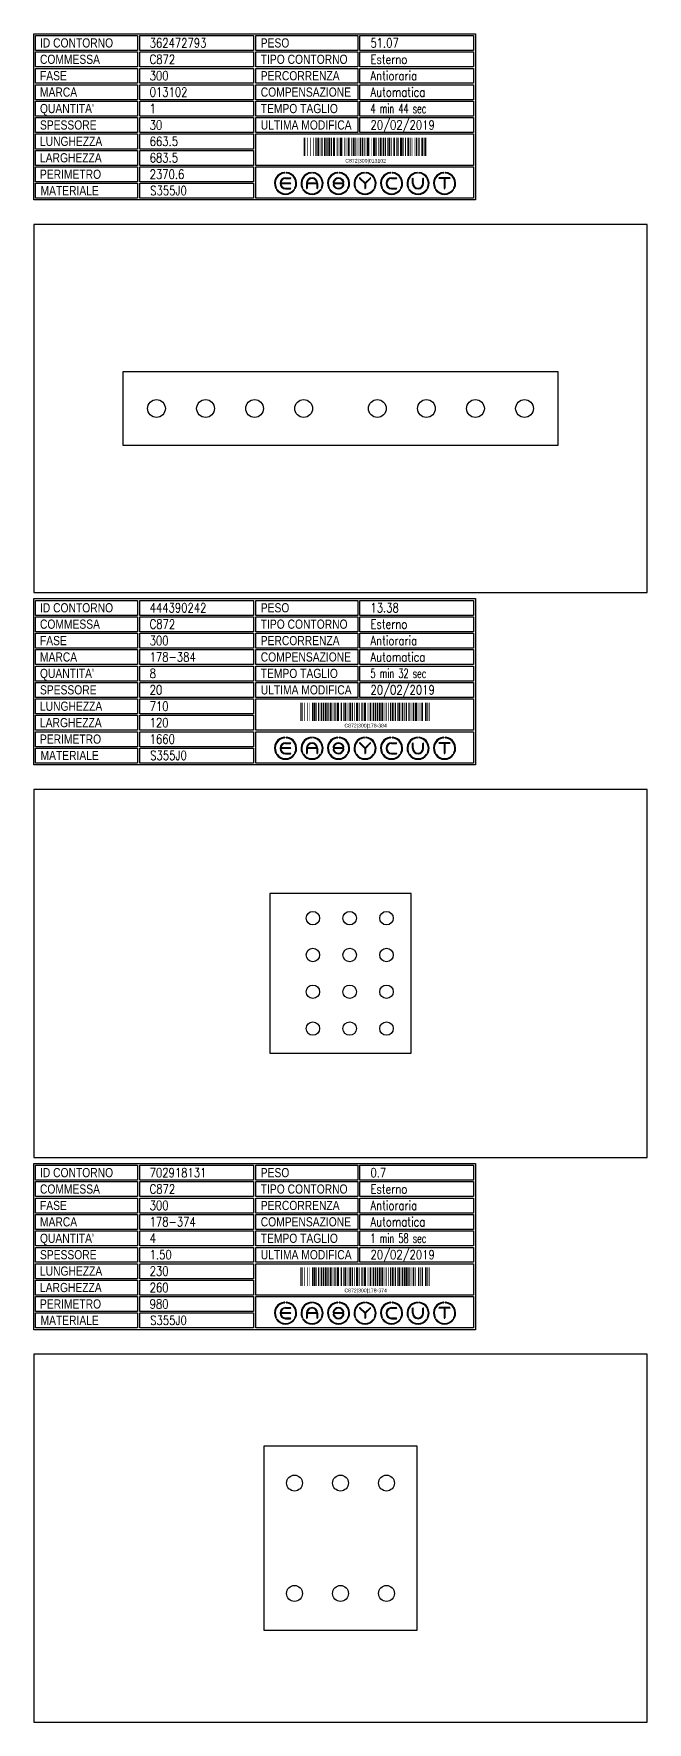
# Model space of a CAD drawing. Header units: millimetres. Extents: x 10000 to 55964, y 10000 to 31380.
# Drawn here: x 15100 to 16100, y 12602 to 15355 of the extents above; entities that cross this region are included whole.
import ezdxf
from ezdxf.enums import TextEntityAlignment as Align

# ---------------------------------------------------------------- set-up
doc = ezdxf.new("R2010")
doc.units = ezdxf.units.MM
doc.styles.add('EasyCutStyle', font='romans.shx', dxfattribs={"width": 0.8})
doc.styles.add('EasyCutStyle1', font='arial.ttf', dxfattribs={"width": 0.8})
doc.styles.get("Standard").update_dxf_attribs({"font": 'arial.ttf'})

# ---------------------------------------------------------------- blocks, each defined once
blk = doc.blocks.new('BlockShape01')
at = {"color": 253}
blk.add_lwpolyline([(0, 0), (720, 0), (720, -271), (0, -271)], close=True, dxfattribs=at)
at = {"color": 2}
for points in [[(3, -2.9), (169.3, -2.9), (169.3, -27.3), (3, -27.3)], [(3, -2.9), (169.3, -2.9), (169.3, -27.3), (3, -27.3)], [(361.9, -2.9), (528.3, -2.9), (528.3, -27.3), (361.9, -27.3)], [(3, -29.6), (169.3, -29.6), (169.3, -54), (3, -54)], [(361.9, -29.6), (528.3, -29.6), (528.3, -54), (361.9, -54)], [(3, -56.4), (169.3, -56.4), (169.3, -80.8), (3, -80.8)], [(361.9, -56.4), (528.3, -56.4), (528.3, -80.8), (361.9, -80.8)], [(3, -83.1), (169.3, -83.1), (169.3, -107.6), (3, -107.6)], [(3, -109.9), (169.3, -109.9), (169.3, -134.3), (3, -134.3)], [(361.9, -83.1), (528.3, -83.1), (528.3, -107.6), (361.9, -107.6)], [(361.9, -109.9), (528.3, -109.9), (528.3, -134.3), (361.9, -134.3)], [(3, -136.7), (169.3, -136.7), (169.3, -161.1), (3, -161.1)], [(361.9, -136.7), (528.3, -136.7), (528.3, -161.1), (361.9, -161.1)], [(3, -163.4), (169.3, -163.4), (169.3, -187.9), (3, -187.9)], [(3, -190.2), (169.3, -190.2), (169.3, -214.6), (3, -214.6)], [(3, -217), (169.3, -217), (169.3, -241.4), (3, -241.4)], [(3, -243.7), (169.3, -243.7), (169.3, -268.1), (3, -268.1)]]:
    blk.add_lwpolyline(points, close=True, dxfattribs=at)
at = {"color": 1}
for points in [[(172.7, -2.9), (358.1, -2.9), (358.1, -27.3), (172.7, -27.3)], [(531.6, -2.9), (717, -2.9), (717, -27.3), (531.6, -27.3)], [(172.7, -29.6), (358.1, -29.6), (358.1, -54), (172.7, -54)], [(531.6, -29.6), (717, -29.6), (717, -54), (531.6, -54)], [(172.7, -56.4), (358.1, -56.4), (358.1, -80.8), (172.7, -80.8)], [(531.6, -56.4), (717, -56.4), (717, -80.8), (531.6, -80.8)], [(172.7, -83.1), (358.1, -83.1), (358.1, -107.6), (172.7, -107.6)], [(172.7, -109.9), (358.1, -109.9), (358.1, -134.3), (172.7, -134.3)], [(531.6, -83.1), (717, -83.1), (717, -107.6), (531.6, -107.6)], [(531.6, -109.9), (717, -109.9), (717, -134.3), (531.6, -134.3)], [(172.7, -136.7), (358.1, -136.7), (358.1, -161.1), (172.7, -161.1)], [(531.6, -136.7), (717, -136.7), (717, -161.1), (531.6, -161.1)], [(172.7, -163.4), (358.1, -163.4), (358.1, -187.9), (172.7, -187.9)], [(361.9, -163.4), (717, -163.4), (717, -214.6), (361.9, -214.6)], [(172.7, -190.2), (358.1, -190.2), (358.1, -214.6), (172.7, -214.6)], [(172.7, -217), (358.1, -217), (358.1, -241.4), (172.7, -241.4)], [(361.9, -217), (717, -217), (717, -268.1), (361.9, -268.1)], [(172.7, -243.7), (358.1, -243.7), (358.1, -268.1), (172.7, -268.1)]]:
    blk.add_lwpolyline(points, close=True, dxfattribs=at)
at = {"color": 161, "style": 'EasyCutStyle1', "width": 0.8}
for s, p in [('ID CONTORNO', (10.1, -22.4)), ('PESO', (370, -22.4)), ('COMMESSA', (10.1, -49.1)), ('TIPO CONTORNO', (370, -49.1)), ('FASE', (10.1, -75.9)), ('PERCORRENZA', (370, -75.9)), ('MARCA', (10.1, -102.6)), ('COMPENSAZIONE', (370, -102.6)), ("QUANTITA'", (10.1, -129.4)), ('TEMPO TAGLIO', (370, -129.4)), ('SPESSORE', (10.1, -156.2)), ('ULTIMA MODIFICA', (370, -156.2)), ('LUNGHEZZA', (10.1, -182.9)), ('LARGHEZZA', (10.1, -209.7)), ('PERIMETRO', (10.1, -236.5)), ('MATERIALE', (11, -263.2))]:
    blk.add_text(s, height=15, dxfattribs=at).set_placement(p)
at = {"style": 'EasyCutStyle'}
for tag, p, width in [('IDSHAPE', (188.9, -22.4), 0.8), ('WEIGTHSHAPE', (548.8, -22.4), 0.8), ('ORDERSHAPE', (188.9, -49.1), 0.8), ('TYPESHAPE', (548.8, -49.1), 0.8), ('PHASESHAPE', (188.9, -75.9), 0.8), ('JOUSHAPE', (548.8, -75.9), 0.8), ('MKSHAPE', (188.9, -102.6), 0.8), ('COMPSHAPE', (548.8, -102.6), 0.8), ('QTASHAPE', (188.9, -129.4), 0.8), ('TIMECUTSHAPE', (548.8, -129.4), 0.65), ('TKSHAPE', (188.9, -156.2), 0.8), ('LASTMODIFYSHAPE', (548.8, -156.2), 0.8), ('LENGTHSHAPE', (188.9, -182.9), 0.8), ('HEIGHTSHAPE', (188.9, -209.7), 0.8), ('PERIMETERSHAPE', (188.9, -236.5), 0.8), ('MATSHAPE', (189.8, -263.2), 0.8)]:
    blk.add_attdef(tag, p, '', height=15, dxfattribs=dict(at, width=width))
blk = doc.blocks.new('Logo')
for color, points in [(140, [(-144.9, -7.2, -1), (-145.9, -7.6, -0.520567), (-131.2, 17.9, -1), (-131.1, 16.9, 0.520567)]), (256, [(-121.7, 0.5), (-137.5, 0.5, -0.394366), (-129.6, 7.9), (-121.7, 7.9, 1), (-121.7, 9), (-129.6, 9, 1), (-129.6, -9), (-121.7, -9, 1), (-121.7, -7.9), (-129.6, -7.9, -0.394366), (-137.5, -0.5), (-121.7, -0.5, 1)]), (140, [(-114.3, -7.2, 1), (-113.3, -7.6, 0.520567), (-128, 17.9, 0.916853), (-128.2, 16.9, 0.043377), (-128.1, 16.9, -0.520567)]), (140, [(-101.7, -7.2, -1), (-102.7, -7.6, -0.520567), (-88, 17.9, -1), (-87.9, 16.9, 0.520567)]), (140, [(-71.1, -7.2, 1), (-70.1, -7.6, 0.520567), (-84.8, 17.9, 1), (-84.9, 16.9, -0.520567)]), (140, [(-58.5, -7.2, -1), (-59.5, -7.6, -0.520567), (-44.8, 17.9, -1), (-44.7, 16.9, 0.520567)]), (256, [(-36.6, -0.5, -0.486114), (-35.5, -1.9, -0.776377), (-50.9, -2, 1), (-51.9, -2.3, 0.776377), (-34.5, -2.1, 0.486114), (-36.6, 0.5), (-49.8, 0.5, -0.486114), (-50.9, 1.9, -0.776377), (-35.5, 2, 1), (-34.5, 2.3, 0.776377), (-51.9, 2.1, 0.486114), (-49.8, -0.5)]), (140, [(-27.9, -7.2, 1), (-26.9, -7.6, 0.520567), (-41.6, 17.9, 1), (-41.7, 16.9, -0.520567)]), (140, [(-15.3, -7.2, -1), (-16.3, -7.6, -0.520567), (-1.6, 17.9, -1), (-1.5, 16.9, 0.520567)]), (256, [(0, 0.8), (-8.1, 8.8, 1), (-8.8, 8.1), (-0.5, -0.2), (-0.5, -7.9, 1), (0.5, -7.9), (0.5, -0.2), (8.8, 8.1, 1), (8.1, 8.8)]), (140, [(15.3, -7.2, 1), (16.3, -7.6, 0.520567), (1.6, 17.9, 1), (1.5, 16.9, -0.520567)]), (140, [(27.9, -7.2, -1), (26.9, -7.6, -0.520567), (41.6, 17.9, -1), (41.7, 16.9, 0.520567)]), (256, [(43.2, -9), (51.1, -9, 1), (51.1, -7.9), (43.2, -7.9, -1), (43.2, 7.9), (51.1, 7.9, 1), (51.1, 9), (43.2, 9, 1)]), (140, [(58.5, -7.2, 1), (59.5, -7.6, 0.520567), (44.8, 17.9, 1), (44.7, 16.9, -0.520567)]), (140, [(71.1, -7.2, -1), (70.1, -7.6, -0.520567), (84.8, 17.9, -1), (84.9, 16.9, 0.520567)]), (256, [(78.5, 0), (78.5, 7.9, 1), (77.4, 7.9), (77.4, 0, 1), (95.4, 0), (95.4, 7.9, 1), (94.3, 7.9), (94.3, 0, -1)]), (140, [(101.7, -7.2, 1), (102.7, -7.6, 0.520567), (88, 17.9, 1), (87.9, 16.9, -0.520567)]), (140, [(114.3, -7.2, -1), (113.3, -7.6, -0.520567), (128, 17.9, -1), (128.1, 16.9, 0.520567)]), (256, [(121.1, 9, 1), (121.1, 7.9), (129.1, 7.9), (129.1, -7.9, 1), (130.1, -7.9), (130.1, 7.9), (138.1, 7.9, 1), (138.1, 9)]), (140, [(144.9, -7.2, 1), (145.9, -7.6, 0.520567), (131.2, 17.9, 1), (131.1, 16.9, -0.520567)]), (140, [(-114.9, -10.3, 1), (-115.7, -9.7, -0.520567), (-143.5, -9.7, 1), (-144.3, -10.3, 0.520567)]), (140, [(-71.7, -10.3, 1), (-72.5, -9.7, -0.520567), (-100.3, -9.7, 1), (-101.1, -10.3, 0.520567)]), (140, [(-28.5, -10.3, 1), (-29.3, -9.7, -0.520567), (-57.1, -9.7, 1), (-57.9, -10.3, 0.520567)]), (140, [(14.7, -10.3, 1), (13.9, -9.7, -0.520567), (-13.9, -9.7, 1), (-14.7, -10.3, 0.520567)]), (140, [(57.9, -10.3, 1), (57.1, -9.7, -0.520567), (29.3, -9.7, 1), (28.5, -10.3, 0.520567)]), (140, [(101.1, -10.3, 1), (100.3, -9.7, -0.520567), (72.5, -9.7, 1), (71.7, -10.3, 0.520567)]), (140, [(144.3, -10.3, 1), (143.5, -9.7, -0.520567), (115.7, -9.7, 1), (114.9, -10.3, 0.520567)])]:
    blk.add_hatch(color=color).paths.add_polyline_path(points)
h = blk.add_hatch(color=256)
h.paths.add_polyline_path([(-78.5, -0.5), (-78.5, -7.9, 1), (-77.4, -7.9), (-77.4, 0, 1), (-95.4, 0), (-95.4, -7.9, 1), (-94.3, -7.9), (-94.3, -0.5)])
h.paths.add_polyline_path([(-94.3, 0.5, -0.933992), (-78.5, 0.5)], flags=16)
for p, q in [((-121.7, 0.5), (-137.5, 0.5)), ((-129.6, 9), (-121.7, 9)), ((-129.6, 7.9), (-121.7, 7.9)), ((-95.4, 0), (-95.4, -7.9)), ((-78.5, 0.5), (-94.3, 0.5)), ((-77.4, 0), (-77.4, -7.9)), ((-36.6, 0.5), (-49.8, 0.5)), ((-0.5, -0.2), (-8.8, 8.1)), ((0, 0.8), (-8.1, 8.8)), ((0, 0.8), (8.1, 8.8)), ((0.5, -0.2), (8.8, 8.1)), ((43.2, 9), (51.1, 9)), ((43.2, 7.9), (51.1, 7.9)), ((77.4, 0), (77.4, 7.9)), ((78.5, 0), (78.5, 7.9)), ((94.3, 0), (94.3, 7.9)), ((95.4, 0), (95.4, 7.9)), ((138.1, 9), (121.1, 9)), ((129.1, 7.9), (121.1, 7.9)), ((129.1, 7.9), (129.1, -7.9)), ((130.1, 7.9), (130.1, -7.9)), ((138.1, 7.9), (130.1, 7.9)), ((-121.7, -0.5), (-137.5, -0.5)), ((-129.6, -7.9), (-121.7, -7.9)), ((-129.6, -9), (-121.7, -9)), ((-94.3, -0.5), (-94.3, -7.9)), ((-78.5, -0.5), (-94.3, -0.5)), ((-78.5, -0.5), (-78.5, -7.9)), ((-36.6, -0.5), (-49.8, -0.5)), ((-0.5, -0.2), (-0.5, -7.9)), ((0.5, -0.2), (0.5, -7.9)), ((43.2, -7.9), (51.1, -7.9)), ((43.2, -9), (51.1, -9))]:
    blk.add_line(p, q)
at = {"color": 140}
for centre, radius, start, end in [((-129.6, 0), 18, 95, 205), ((-129.6, 0), 16.9, 95, 205), ((-131.1, 17.4), 0.54, 275, 95), ((-128.1, 17.4), 0.54, 85, 265), ((-129.6, 0), 16.9, 335, 85), ((-129.6, 0), 18, 335, 85), ((-86.4, 0), 18, 95, 205), ((-86.4, 0), 16.9, 95, 205), ((-87.9, 17.4), 0.54, 275, 95), ((-84.9, 17.4), 0.54, 85, 265), ((-86.4, 0), 16.9, 335, 85), ((-86.4, 0), 18, 335, 85), ((-43.2, 0), 18, 95, 205), ((-43.2, 0), 16.9, 95, 205), ((-44.7, 17.4), 0.54, 275, 95), ((-41.7, 17.4), 0.54, 85, 265), ((-43.2, 0), 16.9, 335, 85), ((-43.2, 0), 18, 335, 85), ((0, 0), 18, 95, 205), ((0, 0), 16.9, 95, 205), ((-1.5, 17.4), 0.54, 275, 95), ((1.5, 17.4), 0.54, 85, 265), ((0, 0), 16.9, 335, 85), ((0, 0), 18, 335, 85), ((43.2, 0), 18, 95, 205), ((43.2, 0), 16.9, 95, 205), ((41.7, 17.4), 0.54, 275, 95), ((44.7, 17.4), 0.54, 85, 265), ((43.2, 0), 16.9, 335, 85), ((43.2, 0), 18, 335, 85), ((86.4, 0), 18, 95, 205), ((86.4, 0), 16.9, 95, 205), ((84.9, 17.4), 0.54, 275, 95), ((87.9, 17.4), 0.54, 85, 265), ((86.4, 0), 16.9, 335, 85), ((86.4, 0), 18, 335, 85), ((129.6, 0), 18, 95, 205), ((129.6, 0), 16.9, 95, 205), ((128.1, 17.4), 0.54, 275, 95), ((131.1, 17.4), 0.54, 85, 265), ((129.6, 0), 16.9, 335, 85), ((129.6, 0), 18, 335, 85), ((-145.4, -7.4), 0.54, 205, 25), ((-143.9, -10), 0.54, 35, 215), ((-129.6, 0), 18, 215, 325), ((-129.6, 0), 16.9, 215, 325), ((-115.3, -10), 0.54, 325, 145), ((-113.8, -7.4), 0.54, 155, 335), ((-102.2, -7.4), 0.54, 205, 25), ((-100.7, -10), 0.54, 35, 215), ((-86.4, 0), 18, 215, 325), ((-86.4, 0), 16.9, 215, 325), ((-72.1, -10), 0.54, 325, 145), ((-70.6, -7.4), 0.54, 155, 335), ((-59, -7.4), 0.54, 205, 25), ((-57.5, -10), 0.54, 35, 215), ((-43.2, 0), 18, 215, 325), ((-43.2, 0), 16.9, 215, 325), ((-28.9, -10), 0.54, 325, 145), ((-27.4, -7.4), 0.54, 155, 335), ((-15.8, -7.4), 0.54, 205, 25), ((-14.3, -10), 0.54, 35, 215), ((0, 0), 18, 215, 325), ((0, 0), 16.9, 215, 325), ((14.3, -10), 0.54, 325, 145), ((15.8, -7.4), 0.54, 155, 335), ((27.4, -7.4), 0.54, 205, 25), ((28.9, -10), 0.54, 35, 215), ((43.2, 0), 18, 215, 325), ((43.2, 0), 16.9, 215, 325), ((57.5, -10), 0.54, 325, 145), ((59, -7.4), 0.54, 155, 335), ((70.6, -7.4), 0.54, 205, 25), ((72.1, -10), 0.54, 35, 215), ((86.4, 0), 18, 215, 325), ((86.4, 0), 16.9, 215, 325), ((100.7, -10), 0.54, 325, 145), ((102.2, -7.4), 0.54, 155, 335), ((113.8, -7.4), 0.54, 205, 25), ((115.3, -10), 0.54, 35, 215), ((129.6, 0), 18, 215, 325), ((129.6, 0), 16.9, 215, 325), ((143.9, -10), 0.54, 325, 145), ((145.4, -7.4), 0.54, 155, 335)]:
    blk.add_arc(centre, radius, start, end, dxfattribs=at)
for centre, radius, start, end in [((-129.6, 0), 9, 90, 270), ((-129.6, 0), 7.92, 90, 176.0904), ((-121.7, 8.5), 0.54, 270, 90), ((-121.7, 0), 0.54, 270, 90), ((-86.4, 0), 9, 0, 180), ((-86.4, 0), 7.92, 3.9096, 176.0904), ((-49.8, 1.6), 2.16, 166.2998, 270), ((-43.2, 0), 9, 15, 166.2998), ((-43.2, 0), 7.92, 15, 166.2998), ((-49.8, 1.6), 1.08, 166.2998, 270), ((-36.6, -1.6), 2.16, 346.2998, 90), ((-35, 2.2), 0.54, 195, 15), ((-8.5, 8.5), 0.54, 45, 225), ((8.5, 8.5), 0.54, 315, 135), ((43.2, 0), 9, 90, 270), ((43.2, 0), 7.92, 90, 270), ((51.1, 8.5), 0.54, 270, 90), ((77.9, 7.9), 0.54, 0, 180), ((86.4, 0), 9, 180, 0), ((86.4, 0), 7.92, 180, 0), ((94.9, 7.9), 0.54, 0, 180), ((121.1, 8.5), 0.54, 90, 270), ((138.1, 8.5), 0.54, 270, 90), ((-129.6, 0), 7.92, 183.9096, 270), ((-121.7, -8.5), 0.54, 270, 90), ((-94.9, -7.9), 0.54, 180, 0), ((-77.9, -7.9), 0.54, 180, 0), ((-51.4, -2.2), 0.54, 15, 195), ((-43.2, 0), 9, 195, 346.2998), ((-43.2, 0), 7.92, 195, 346.2998), ((-36.6, -1.6), 1.08, 346.2998, 90), ((0, -7.9), 0.54, 180, 0), ((51.1, -8.5), 0.54, 270, 90), ((129.6, -7.9), 0.54, 180, 0)]:
    blk.add_arc(centre, radius, start, end)
blk = doc.blocks.new('702918131_128', base_point=(155, -390))
at = {"linetype": 'Continuous'}
for points, const_width in [([(156, -390), (156, -360)], 2), ([(158.5, -390), (158.5, -360)], 1), ([(161.5, -390), (161.5, -360)], 1), ([(166.5, -390), (166.5, -360)], 1), ([(170.5, -390), (170.5, -360)], 1), ([(175, -390), (175, -360)], 2), ([(178.5, -390), (178.5, -360)], 3), ([(181.5, -390), (181.5, -360)], 1), ([(185, -390), (185, -360)], 2), ([(189.5, -390), (189.5, -360)], 3), ([(193, -390), (193, -360)], 2), ([(196.5, -390), (196.5, -360)], 3), ([(200, -390), (200, -360)], 2), ([(204.5, -390), (204.5, -360)], 3), ([(208.5, -390), (208.5, -360)], 1), ([(210.5, -390), (210.5, -360)], 1), ([(212.5, -390), (212.5, -360)], 1), ([(216, -390), (216, -360)], 4), ([(222, -390), (222, -360)], 2), ([(225.5, -390), (225.5, -360)], 1), ([(228.5, -390), (228.5, -360)], 3), ([(232.5, -390), (232.5, -360)], 1), ([(236.5, -390), (236.5, -360)], 3), ([(240, -390), (240, -360)], 2), ([(243.5, -390), (243.5, -360)], 1), ([(247.5, -390), (247.5, -360)], 3), ([(251, -390), (251, -360)], 2), ([(254.5, -390), (254.5, -360)], 1), ([(256.5, -390), (256.5, -360)], 1), ([(260, -390), (260, -360)], 4), ([(265.5, -390), (265.5, -360)], 1), ([(269.5, -390), (269.5, -360)], 3), ([(274, -390), (274, -360)], 2), ([(277.5, -390), (277.5, -360)], 3), ([(281, -390), (281, -360)], 2), ([(284.5, -390), (284.5, -360)], 3), ([(288.5, -390), (288.5, -360)], 3), ([(291.5, -390), (291.5, -360)], 1), ([(295, -390), (295, -360)], 2), ([(298.5, -390), (298.5, -360)], 1), ([(302, -390), (302, -360)], 2), ([(305.5, -390), (305.5, -360)], 3), ([(310, -390), (310, -360)], 2), ([(313.5, -390), (313.5, -360)], 1), ([(316.5, -390), (316.5, -360)], 3), ([(321.5, -390), (321.5, -360)], 3), ([(325, -390), (325, -360)], 2), ([(328.5, -390), (328.5, -360)], 3), ([(332, -390), (332, -360)], 2), ([(335.5, -390), (335.5, -360)], 1), ([(339.5, -390), (339.5, -360)], 3), ([(342.5, -390), (342.5, -360)], 1), ([(348, -390), (348, -360)], 2), ([(350.5, -390), (350.5, -360)], 1), ([(354, -390), (354, -360)], 2), ([(359.5, -390), (359.5, -360)], 3), ([(362.5, -390), (362.5, -360)], 1), ([(365, -390), (365, -360)], 2)]:
    blk.add_lwpolyline(points, dxfattribs=dict(at, const_width=const_width))
blk.add_text('C872|300|178-374', height=6).set_placement((261.5, -400.5), align=Align.CENTER)
blk = doc.blocks.new('444390242_128', base_point=(395, -460))
at = {"linetype": 'Continuous'}
for points, const_width in [([(396, -460), (396, -430)], 2), ([(398.5, -460), (398.5, -430)], 1), ([(401.5, -460), (401.5, -430)], 1), ([(406.5, -460), (406.5, -430)], 1), ([(410.5, -460), (410.5, -430)], 1), ([(415, -460), (415, -430)], 2), ([(418.5, -460), (418.5, -430)], 3), ([(421.5, -460), (421.5, -430)], 1), ([(425, -460), (425, -430)], 2), ([(429.5, -460), (429.5, -430)], 3), ([(433, -460), (433, -430)], 2), ([(436.5, -460), (436.5, -430)], 3), ([(440, -460), (440, -430)], 2), ([(444.5, -460), (444.5, -430)], 3), ([(448.5, -460), (448.5, -430)], 1), ([(450.5, -460), (450.5, -430)], 1), ([(452.5, -460), (452.5, -430)], 1), ([(456, -460), (456, -430)], 4), ([(462, -460), (462, -430)], 2), ([(465.5, -460), (465.5, -430)], 1), ([(468.5, -460), (468.5, -430)], 3), ([(472.5, -460), (472.5, -430)], 1), ([(476.5, -460), (476.5, -430)], 3), ([(480, -460), (480, -430)], 2), ([(483.5, -460), (483.5, -430)], 1), ([(487.5, -460), (487.5, -430)], 3), ([(491, -460), (491, -430)], 2), ([(494.5, -460), (494.5, -430)], 1), ([(496.5, -460), (496.5, -430)], 1), ([(500, -460), (500, -430)], 4), ([(505.5, -460), (505.5, -430)], 1), ([(509.5, -460), (509.5, -430)], 3), ([(514, -460), (514, -430)], 2), ([(517.5, -460), (517.5, -430)], 3), ([(521, -460), (521, -430)], 2), ([(524.5, -460), (524.5, -430)], 3), ([(528.5, -460), (528.5, -430)], 3), ([(531.5, -460), (531.5, -430)], 1), ([(535, -460), (535, -430)], 2), ([(538.5, -460), (538.5, -430)], 1), ([(542, -460), (542, -430)], 2), ([(545.5, -460), (545.5, -430)], 3), ([(550, -460), (550, -430)], 2), ([(553.5, -460), (553.5, -430)], 1), ([(556.5, -460), (556.5, -430)], 3), ([(561.5, -460), (561.5, -430)], 3), ([(564.5, -460), (564.5, -430)], 1), ([(568, -460), (568, -430)], 2), ([(572, -460), (572, -430)], 2), ([(575.5, -460), (575.5, -430)], 1), ([(579.5, -460), (579.5, -430)], 3), ([(584, -460), (584, -430)], 4), ([(588.5, -460), (588.5, -430)], 1), ([(591.5, -460), (591.5, -430)], 1), ([(594, -460), (594, -430)], 2), ([(599.5, -460), (599.5, -430)], 3), ([(602.5, -460), (602.5, -430)], 1), ([(605, -460), (605, -430)], 2)]:
    blk.add_lwpolyline(points, dxfattribs=dict(at, const_width=const_width))
blk.add_text('C872|300|178-384', height=6).set_placement((501.5, -470.5), align=Align.CENTER)
blk = doc.blocks.new('362472793_128', base_point=(371.75, -378.25))
at = {"linetype": 'Continuous'}
for points, const_width in [([(372.75, -378.25), (372.75, -348.25)], 2), ([(375.25, -378.25), (375.25, -348.25)], 1), ([(378.25, -378.25), (378.25, -348.25)], 1), ([(383.25, -378.25), (383.25, -348.25)], 1), ([(387.25, -378.25), (387.25, -348.25)], 1), ([(391.75, -378.25), (391.75, -348.25)], 2), ([(395.25, -378.25), (395.25, -348.25)], 3), ([(398.25, -378.25), (398.25, -348.25)], 1), ([(401.75, -378.25), (401.75, -348.25)], 2), ([(406.25, -378.25), (406.25, -348.25)], 3), ([(409.75, -378.25), (409.75, -348.25)], 2), ([(413.25, -378.25), (413.25, -348.25)], 3), ([(416.75, -378.25), (416.75, -348.25)], 2), ([(421.25, -378.25), (421.25, -348.25)], 3), ([(425.25, -378.25), (425.25, -348.25)], 1), ([(427.25, -378.25), (427.25, -348.25)], 1), ([(429.25, -378.25), (429.25, -348.25)], 1), ([(432.75, -378.25), (432.75, -348.25)], 4), ([(438.75, -378.25), (438.75, -348.25)], 2), ([(442.25, -378.25), (442.25, -348.25)], 1), ([(445.25, -378.25), (445.25, -348.25)], 3), ([(449.25, -378.25), (449.25, -348.25)], 1), ([(453.25, -378.25), (453.25, -348.25)], 3), ([(456.75, -378.25), (456.75, -348.25)], 2), ([(460.25, -378.25), (460.25, -348.25)], 1), ([(464.25, -378.25), (464.25, -348.25)], 3), ([(467.75, -378.25), (467.75, -348.25)], 2), ([(471.25, -378.25), (471.25, -348.25)], 1), ([(473.25, -378.25), (473.25, -348.25)], 1), ([(476.75, -378.25), (476.75, -348.25)], 4), ([(482.25, -378.25), (482.25, -348.25)], 1), ([(486.25, -378.25), (486.25, -348.25)], 3), ([(489.75, -378.25), (489.75, -348.25)], 2), ([(493.25, -378.25), (493.25, -348.25)], 1), ([(497.25, -378.25), (497.25, -348.25)], 3), ([(501.75, -378.25), (501.75, -348.25)], 2), ([(504.75, -378.25), (504.75, -348.25)], 2), ([(508.25, -378.25), (508.25, -348.25)], 1), ([(511.25, -378.25), (511.25, -348.25)], 3), ([(515.25, -378.25), (515.25, -348.25)], 1), ([(519.25, -378.25), (519.25, -348.25)], 3), ([(523.75, -378.25), (523.75, -348.25)], 2), ([(526.25, -378.25), (526.25, -348.25)], 1), ([(530.25, -378.25), (530.25, -348.25)], 3), ([(533.75, -378.25), (533.75, -348.25)], 2), ([(537.75, -378.25), (537.75, -348.25)], 2), ([(542.25, -378.25), (542.25, -348.25)], 3), ([(546.25, -378.25), (546.25, -348.25)], 1), ([(548.25, -378.25), (548.25, -348.25)], 1), ([(553.25, -378.25), (553.25, -348.25)], 1), ([(555.75, -378.25), (555.75, -348.25)], 2), ([(559.75, -378.25), (559.75, -348.25)], 2), ([(565.25, -378.25), (565.25, -348.25)], 3), ([(568.25, -378.25), (568.25, -348.25)], 1), ([(570.75, -378.25), (570.75, -348.25)], 2)]:
    blk.add_lwpolyline(points, dxfattribs=dict(at, const_width=const_width))
blk.add_text('C872|300|013102', height=6).set_placement((472.75, -388.75), align=Align.CENTER)

msp = doc.modelspace()

# ---------------------------------------------------------------- linework, layer by layer
for p, q in [((16100, 15044), (15100, 15044)), ((15100, 15044), (15100, 14444)), ((16100, 14444), (16100, 15044)), ((15100, 14444), (16100, 14444)), ((16100, 14123), (15100, 14123)), ((15100, 14123), (15100, 13523)), ((16100, 13523), (16100, 14123)), ((15100, 13523), (16100, 13523)), ((16100, 13202), (15100, 13202)), ((15100, 13202), (15100, 12602)), ((16100, 12602), (16100, 13202)), ((15100, 12602), (16100, 12602))]:
    msp.add_line(p, q)
at = {"color": 2}
for points in [[(15245, 14684), (15955, 14684), (15955, 14804), (15245, 14804)], [(15485, 13693), (15715, 13693), (15715, 13953), (15485, 13953)], [(15475, 12752), (15725, 12752), (15725, 13052), (15475, 13052)]]:
    msp.add_lwpolyline(points, close=True, dxfattribs=at)
at = {"color": 4}
for centre, radius in [((15300, 14744), 14.5), ((15380, 14744), 14.5), ((15460, 14744), 14.5), ((15540, 14744), 14.5), ((15660, 14744), 14.5), ((15740, 14744), 14.5), ((15820, 14744), 14.5), ((15900, 14744), 14.5), ((15555, 13913), 11), ((15615, 13913), 11), ((15675, 13913), 11), ((15555, 13853), 11), ((15615, 13853), 11), ((15675, 13853), 11), ((15555, 13793), 11), ((15615, 13793), 11), ((15675, 13793), 11), ((15555, 13733), 11), ((15615, 13733), 11), ((15675, 13733), 11), ((15525, 12992), 13), ((15600, 12992), 13), ((15675, 12992), 13), ((15525, 12812), 13), ((15600, 12812), 13), ((15675, 12812), 13)]:
    msp.add_circle(centre, radius, dxfattribs=at)

# ---------------------------------------------------------------- block references
for p, values in [((15100, 15355), {'IDSHAPE': '362472793', 'ORDERSHAPE': 'C872', 'PHASESHAPE': '300', 'MKSHAPE': '013102', 'TKSHAPE': '30', 'LENGTHSHAPE': '663.5', 'HEIGHTSHAPE': '683.5', 'MATSHAPE': 'S355J0', 'LASTMODIFYSHAPE': '20/02/2019', 'PERIMETERSHAPE': '2370.6', 'WEIGTHSHAPE': '51.07', 'TYPESHAPE': 'Esterno', 'JOUSHAPE': 'Antioraria', 'COMPSHAPE': 'Automatica', 'TIMECUTSHAPE': '4 min 44 sec', 'QTASHAPE': '1'}), ((15100, 14434), {'IDSHAPE': '444390242', 'ORDERSHAPE': 'C872', 'PHASESHAPE': '300', 'MKSHAPE': '178-384', 'TKSHAPE': '20', 'LENGTHSHAPE': '710', 'HEIGHTSHAPE': '120', 'MATSHAPE': 'S355J0', 'LASTMODIFYSHAPE': '20/02/2019', 'PERIMETERSHAPE': '1660', 'WEIGTHSHAPE': '13.38', 'TYPESHAPE': 'Esterno', 'JOUSHAPE': 'Antioraria', 'COMPSHAPE': 'Automatica', 'TIMECUTSHAPE': '5 min 32 sec', 'QTASHAPE': '8'}), ((15100, 13513), {'IDSHAPE': '702918131', 'ORDERSHAPE': 'C872', 'PHASESHAPE': '300', 'MKSHAPE': '178-374', 'TKSHAPE': '1.50', 'LENGTHSHAPE': '230', 'HEIGHTSHAPE': '260', 'MATSHAPE': 'S355J0', 'LASTMODIFYSHAPE': '20/02/2019', 'PERIMETERSHAPE': '980', 'WEIGTHSHAPE': '0.7', 'TYPESHAPE': 'Esterno', 'JOUSHAPE': 'Antioraria', 'COMPSHAPE': 'Automatica', 'TIMECUTSHAPE': '1 min 58 sec', 'QTASHAPE': '4'})]:
    msp.add_blockref('BlockShape01', p).add_auto_attribs(values)
for name, p in [('362472793_128', (15540, 15155.5)), ('Logo', (15640, 15111)), ('444390242_128', (15534.5, 14234.5)), ('Logo', (15640, 14190)), ('702918131_128', (15534.5, 13313.5)), ('Logo', (15640, 13269))]:
    msp.add_blockref(name, p)

doc.saveas('drawing.dxf')
